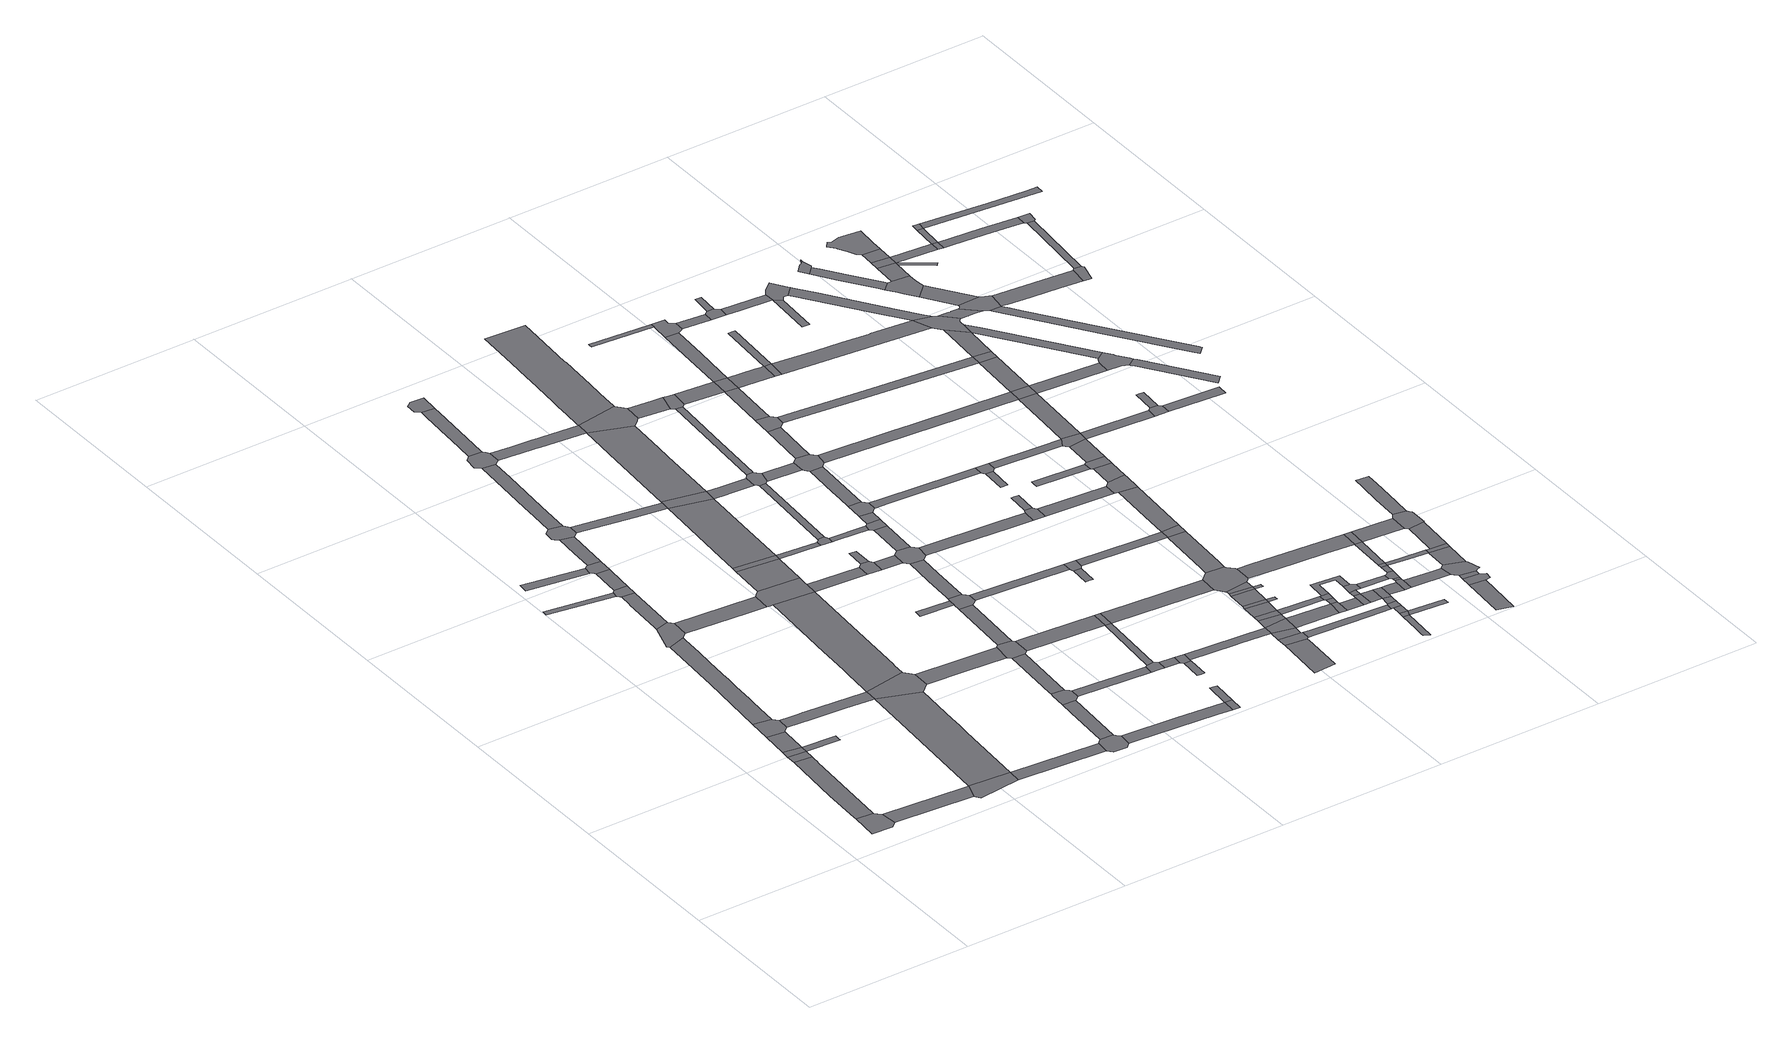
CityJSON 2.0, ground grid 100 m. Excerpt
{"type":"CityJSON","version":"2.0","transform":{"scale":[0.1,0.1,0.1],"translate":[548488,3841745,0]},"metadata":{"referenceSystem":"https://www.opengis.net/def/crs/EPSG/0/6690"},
"CityObjects":{
"road1":{"type":"Road","geometry":[{"type":"MultiSurface","lod":"1","boundaries":[[[0,1,2,3,4,5,6,7]]]}]},
"road2":{"type":"Road","attributes":{"RoadStructureAttribute.sectionType":"1"},"geometry":[{"type":"MultiSurface","lod":"1","boundaries":[[[8,9,10,0,7,11,12,13,14,15]]]}]},
"road3":{"type":"Road","geometry":[{"type":"MultiSurface","lod":"1","boundaries":[[[16,8,15,17]]]}]},
"road4":{"type":"Road","geometry":[{"type":"MultiSurface","lod":"1","boundaries":[[[18,16,17,19]]]}]},
"road5":{"type":"Road","attributes":{"RoadStructureAttribute.sectionType":"1"},"geometry":[{"type":"MultiSurface","lod":"1","boundaries":[[[20,18,19,21,22,23]]]}]},
"road6":{"type":"Road","attributes":{"RoadStructureAttribute.sectionType":"1"},"geometry":[{"type":"MultiSurface","lod":"1","boundaries":[[[24,5,4,25,26]]]}]},
"road7":{"type":"Road","geometry":[{"type":"MultiSurface","lod":"1","boundaries":[[[27,20,23,28,29,30,31]]]}]},
"road8":{"type":"Road","geometry":[{"type":"MultiSurface","lod":"1","boundaries":[[[32,33,34,19,17]]]}]},
"road9":{"type":"Road","attributes":{"RoadStructureAttribute.sectionType":"1"},"geometry":[{"type":"MultiSurface","lod":"1","boundaries":[[[35,36,37,38,39,40,41,42,43,44,45,46,47,27,31]]]}]},
"road10":{"type":"Road","geometry":[{"type":"MultiSurface","lod":"1","boundaries":[[[26,25,48,49,50,51]]]}]},
"road11":{"type":"Road","attributes":{"RoadStructureAttribute.sectionType":"1"},"geometry":[{"type":"MultiSurface","lod":"1","boundaries":[[[52,53,54,55]]]}]},
"road12":{"type":"Road","attributes":{"RoadStructureAttribute.sectionType":"1"},"geometry":[{"type":"MultiSurface","lod":"1","boundaries":[[[56,57,58,59,60,61,30,29,62,63,64,65,66,67,68]]]}]},
"road13":{"type":"Road","geometry":[{"type":"MultiSurface","lod":"1","boundaries":[[[69,70,71,46,72,73,74]]]}]},
"road14":{"type":"Road","attributes":{"RoadStructureAttribute.sectionType":"1"},"geometry":[{"type":"MultiSurface","lod":"1","boundaries":[[[75,76,77,78]]]}]},
"road15":{"type":"Road","attributes":{"RoadStructureAttribute.sectionType":"1"},"geometry":[{"type":"MultiSurface","lod":"1","boundaries":[[[79,80,81,82,70,69,83,84]]]}]},
"road16":{"type":"Road","attributes":{"RoadStructureAttribute.sectionType":"1"},"geometry":[{"type":"MultiSurface","lod":"1","boundaries":[[[67,85,26,51,86,87,88,89,90]]]}]},
"road17":{"type":"Road","geometry":[{"type":"MultiSurface","lod":"1","boundaries":[[[91,92,55,54,93,94,79,84,95]]]}]},
"road18":{"type":"Road","attributes":{"RoadStructureAttribute.sectionType":"1"},"geometry":[{"type":"MultiSurface","lod":"1","boundaries":[[[96,97,91,95,98,99]]]}]},
"road19":{"type":"Road","geometry":[{"type":"MultiSurface","lod":"1","boundaries":[[[100,101,78,77,102,103,96,99,104]]]}]},
"road20":{"type":"Road","attributes":{"RoadStructureAttribute.sectionType":"1"},"geometry":[{"type":"MultiSurface","lod":"1","boundaries":[[[105,106,74,73,107,108,109]]]}]},
"road21":{"type":"Road","attributes":{"RoadStructureAttribute.sectionType":"1"},"geometry":[{"type":"MultiSurface","lod":"1","boundaries":[[[51,50,110,111]]]}]},
"road22":{"type":"Road","geometry":[{"type":"MultiSurface","lod":"1","boundaries":[[[112,113,68,67,90,114,115,116,117]]]}]},
"road23":{"type":"Road","attributes":{"RoadStructureAttribute.sectionType":"1"},"geometry":[{"type":"MultiSurface","lod":"1","boundaries":[[[118,119,120,100,104,121,122]]]}]},
"road24":{"type":"Road","geometry":[{"type":"MultiSurface","lod":"1","boundaries":[[[123,124,125,126,127,128,118,122,129,130,131,132,133]]]}]},
"road25":{"type":"Road","attributes":{"RoadStructureAttribute.sectionType":"1"},"geometry":[{"type":"MultiSurface","lod":"1","boundaries":[[[134,135,136,137,138,139,140,141,142,143,144,68,113,145,146,147,148]]]}]},
"road26":{"type":"Road","attributes":{"RoadStructureAttribute.sectionType":"1"},"geometry":[{"type":"MultiSurface","lod":"1","boundaries":[[[149,150,151,123,133,152,153,154,155]]]}]},
"road27":{"type":"Road","geometry":[{"type":"MultiSurface","lod":"1","boundaries":[[[156,157,111,110,158,159,160,161,162,163]]]}]},
"road28":{"type":"Road","geometry":[{"type":"MultiSurface","lod":"1","boundaries":[[[164,165,109,108,166,134,148,167,168,169]]]}]},
"road29":{"type":"Road","geometry":[{"type":"MultiSurface","lod":"1","boundaries":[[[170,171,172,173,149,155,174,175,176,177]]]}]},
"road30":{"type":"Road","attributes":{"RoadStructureAttribute.sectionType":"1"},"geometry":[{"type":"MultiSurface","lod":"1","boundaries":[[[178,131,130,179,180,181]]]}]},
"road31":{"type":"Road","attributes":{"RoadStructureAttribute.sectionType":"1"},"geometry":[{"type":"MultiSurface","lod":"1","boundaries":[[[182,183,117,116,184,185,186]]]}]},
"road32":{"type":"Road","attributes":{"RoadStructureAttribute.sectionType":"1"},"geometry":[{"type":"MultiSurface","lod":"1","boundaries":[[[187,188,156,163,189]]]}]},
"road33":{"type":"Road","attributes":{"RoadStructureAttribute.sectionType":"1"},"geometry":[{"type":"MultiSurface","lod":"1","boundaries":[[[190,164,169,191,192]]]}]},
"road34":{"type":"Road","attributes":{"RoadStructureAttribute.sectionType":"1"},"geometry":[{"type":"MultiSurface","lod":"1","boundaries":[[[193,194,195,196,197,198,199,200,170,177,201,202,203]]]}]},
"road35":{"type":"Road","geometry":[{"type":"MultiSurface","lod":"1","boundaries":[[[204,190,192,205]]]}]},
"road36":{"type":"Road","geometry":[{"type":"MultiSurface","lod":"1","boundaries":[[[206,207,187,189,208,209,210,211,212]]]}]},
"road37":{"type":"Road","geometry":[{"type":"MultiSurface","lod":"1","boundaries":[[[213,214,215,216,217,218,193,203,219]]]}]},
"road38":{"type":"Road","attributes":{"RoadStructureAttribute.sectionType":"1"},"geometry":[{"type":"MultiSurface","lod":"1","boundaries":[[[220,221,206,212,222]]]}]},
"road39":{"type":"Road","attributes":{"RoadStructureAttribute.sectionType":"1"},"geometry":[{"type":"MultiSurface","lod":"1","boundaries":[[[223,224,204,205,225,226]]]}]},
"road40":{"type":"Road","attributes":{"RoadStructureAttribute.sectionType":"1"},"geometry":[{"type":"MultiSurface","lod":"1","boundaries":[[[167,148,227,228]]]}]},
"road41":{"type":"Road","attributes":{"RoadStructureAttribute.sectionType":"1"},"geometry":[{"type":"MultiSurface","lod":"1","boundaries":[[[229,161,160,230,231,232,233]]]}]},
"road42":{"type":"Road","geometry":[{"type":"MultiSurface","lod":"1","boundaries":[[[234,186,185,235,220,222,236,237,238,239]]]}]},
"road43":{"type":"Road","attributes":{"RoadStructureAttribute.sectionType":"1"},"geometry":[{"type":"MultiSurface","lod":"1","boundaries":[[[240,241,242,243,175,174,244,245,246,247,248,249]]]}]},
"road44":{"type":"Road","attributes":{"RoadStructureAttribute.sectionType":"1"},"geometry":[{"type":"MultiSurface","lod":"1","boundaries":[[[205,192,250,251]]]}]},
"road45":{"type":"Road","geometry":[{"type":"MultiSurface","lod":"1","boundaries":[[[252,253,254,255]]]}]},
"road46":{"type":"Road","geometry":[{"type":"MultiSurface","lod":"1","boundaries":[[[256,181,180,223,226,257]]]}]},
"road47":{"type":"Road","attributes":{"RoadStructureAttribute.sectionType":"1"},"geometry":[{"type":"MultiSurface","lod":"1","boundaries":[[[258,259,210,209,260,261]]]}]},
"road48":{"type":"Road","attributes":{"RoadStructureAttribute.sectionType":"1"},"geometry":[{"type":"MultiSurface","lod":"1","boundaries":[[[262,234,239,263]]]}]},
"road49":{"type":"Road","geometry":[{"type":"MultiSurface","lod":"1","boundaries":[[[264,265,228,227,266,267,268,269]]]}]},
"road50":{"type":"Road","geometry":[{"type":"MultiSurface","lod":"1","boundaries":[[[270,271,272,264,269]]]}]},
"road51":{"type":"Road","geometry":[{"type":"MultiSurface","lod":"1","boundaries":[[[273,274,275,251,250,276,277,278,279,280]]]}]},
"road52":{"type":"Road","geometry":[{"type":"MultiSurface","lod":"1","boundaries":[[[281,255,254,262,263,282,283,284,285,286]]]}]},
"road53":{"type":"Road","attributes":{"RoadStructureAttribute.sectionType":"1"},"geometry":[{"type":"MultiSurface","lod":"1","boundaries":[[[248,287,288,289,256,257,290,291,292,293]]]}]},
"road54":{"type":"Road","attributes":{"RoadStructureAttribute.sectionType":"1"},"geometry":[{"type":"MultiSurface","lod":"1","boundaries":[[[267,266,294,295]]]}]},
"road55":{"type":"Road","attributes":{"RoadStructureAttribute.sectionType":"1"},"geometry":[{"type":"MultiSurface","lod":"1","boundaries":[[[296,297,298,299,300,281,286,301,302]]]}]},
"road56":{"type":"Road","attributes":{"RoadStructureAttribute.sectionType":"1"},"geometry":[{"type":"MultiSurface","lod":"1","boundaries":[[[303,238,237,304,305,306]]]}]},
"road57":{"type":"Road","attributes":{"RoadStructureAttribute.sectionType":"1"},"geometry":[{"type":"MultiSurface","lod":"1","boundaries":[[[307,308,257,226,309,310,311,312]]]}]},
"road58":{"type":"Road","geometry":[{"type":"MultiSurface","lod":"1","boundaries":[[[233,232,313,314]]]}]},
"road59":{"type":"Road","attributes":{"RoadStructureAttribute.sectionType":"1"},"geometry":[{"type":"MultiSurface","lod":"1","boundaries":[[[315,273,280,316]]]}]},
"road60":{"type":"Road","geometry":[{"type":"MultiSurface","lod":"1","boundaries":[[[317,318,261,260,319,320,321]]]}]},
"road61":{"type":"Road","attributes":{"RoadStructureAttribute.sectionType":"1"},"geometry":[{"type":"MultiSurface","lod":"1","boundaries":[[[277,276,322,323,324]]]}]},
"road62":{"type":"Road","geometry":[{"type":"MultiSurface","lod":"1","boundaries":[[[325,326,327,233,314]]]}]},
"road63":{"type":"Road","geometry":[{"type":"MultiSurface","lod":"1","boundaries":[[[328,295,294,296,302,329,330,331]]]}]},
"road64":{"type":"Road","geometry":[{"type":"MultiSurface","lod":"1","boundaries":[[[332,333,249,248,293,334,335,336,337]]]}]},
"road65":{"type":"Road","attributes":{"RoadStructureAttribute.sectionType":"1"},"geometry":[{"type":"MultiSurface","lod":"1","boundaries":[[[321,320,338,339]]]}]},
"road66":{"type":"Road","attributes":{"RoadStructureAttribute.sectionType":"1"},"geometry":[{"type":"MultiSurface","lod":"1","boundaries":[[[305,340,318,317,341]]]}]},
"road67":{"type":"Road","attributes":{"RoadStructureAttribute.sectionType":"1"},"geometry":[{"type":"MultiSurface","lod":"1","boundaries":[[[342,343,328,331,344]]]}]},
"road68":{"type":"Road","geometry":[{"type":"MultiSurface","lod":"1","boundaries":[[[345,346,347,348,349,312,311,350,315,316,351,352,353]]]}]},
"road69":{"type":"Road","geometry":[{"type":"MultiSurface","lod":"1","boundaries":[[[354,355,356,357,358]]]}]},
"road70":{"type":"Road","geometry":[{"type":"MultiSurface","lod":"1","boundaries":[[[339,338,354,358,359,360]]]}]},
"road71":{"type":"Road","geometry":[{"type":"MultiSurface","lod":"1","boundaries":[[[361,362,324,323,363,342,344,364]]]}]},
"road72":{"type":"Road","geometry":[{"type":"MultiSurface","lod":"1","boundaries":[[[306,305,341,365]]]}]},
"road73":{"type":"Road","attributes":{"RoadStructureAttribute.sectionType":"1"},"geometry":[{"type":"MultiSurface","lod":"1","boundaries":[[[366,367,368,369,361,364,370]]]}]},
"road74":{"type":"Road","attributes":{"RoadStructureAttribute.sectionType":"1"},"geometry":[{"type":"MultiSurface","lod":"1","boundaries":[[[284,283,371,372]]]}]},
"road75":{"type":"Road","attributes":{"RoadStructureAttribute.sectionType":"1"},"geometry":[{"type":"MultiSurface","lod":"1","boundaries":[[[373,374,375,376,377,378,379,380,381,249,333,382,383,384,385,386,387,388,389,390]]]}]},
"road76":{"type":"Road","geometry":[{"type":"MultiSurface","lod":"1","boundaries":[[[391,366,370,392,393,394,395,396]]]}]},
"road77":{"type":"Road","attributes":{"RoadStructureAttribute.sectionType":"1"},"geometry":[{"type":"MultiSurface","lod":"1","boundaries":[[[353,352,397,398]]]}]},
"road78":{"type":"Road","attributes":{"RoadStructureAttribute.sectionType":"1"},"geometry":[{"type":"MultiSurface","lod":"1","boundaries":[[[399,400,401,402,403,404,347,346,405,406,407,408]]]}]},
"road79":{"type":"Road","attributes":{"RoadStructureAttribute.sectionType":"1"},"geometry":[{"type":"MultiSurface","lod":"1","boundaries":[[[409,410,337,336,411,412]]]}]},
"road80":{"type":"Road","attributes":{"RoadStructureAttribute.sectionType":"1"},"geometry":[{"type":"MultiSurface","lod":"1","boundaries":[[[413,414,415,391,396,416]]]}]},
"road81":{"type":"Road","geometry":[{"type":"MultiSurface","lod":"1","boundaries":[[[417,398,397,418,413,416,419,420,421,422,423]]]}]},
"road82":{"type":"Road","attributes":{"RoadStructureAttribute.sectionType":"1"},"geometry":[{"type":"MultiSurface","lod":"1","boundaries":[[[424,330,329,425,426,427]]]}]},
"road83":{"type":"Road","attributes":{"RoadStructureAttribute.sectionType":"1"},"geometry":[{"type":"MultiSurface","lod":"1","boundaries":[[[360,359,428,429,430,431]]]}]},
"road84":{"type":"Road","geometry":[{"type":"MultiSurface","lod":"1","boundaries":[[[432,412,411,399,408,433,434,435,436]]]}]},
"road85":{"type":"Road","geometry":[{"type":"MultiSurface","lod":"1","boundaries":[[[437,438,439,440,441]]]}]},
"road86":{"type":"Road","attributes":{"RoadStructureAttribute.sectionType":"1"},"geometry":[{"type":"MultiSurface","lod":"1","boundaries":[[[442,417,423,443]]]}]},
"road87":{"type":"Road","geometry":[{"type":"MultiSurface","lod":"1","boundaries":[[[444,372,371,437,441,445,446]]]}]},
"road88":{"type":"Road","attributes":{"RoadStructureAttribute.sectionType":"1"},"geometry":[{"type":"MultiSurface","lod":"1","boundaries":[[[447,365,341,448,449,450]]]}]},
"road89":{"type":"Road","attributes":{"RoadStructureAttribute.sectionType":"1"},"geometry":[{"type":"MultiSurface","lod":"1","boundaries":[[[436,435,451,452]]]}]},
"road90":{"type":"Road","geometry":[{"type":"MultiSurface","lod":"1","boundaries":[[[453,442,443,454,455,456]]]}]},
"road91":{"type":"Road","attributes":{"RoadStructureAttribute.sectionType":"1"},"geometry":[{"type":"MultiSurface","lod":"1","boundaries":[[[457,458,395,394,459,460,461]]]}]},
"road92":{"type":"Road","attributes":{"RoadStructureAttribute.sectionType":"1"},"geometry":[{"type":"MultiSurface","lod":"1","boundaries":[[[462,463,464,465,466,467]]]}]},
"road93":{"type":"Road","attributes":{"RoadStructureAttribute.sectionType":"1"},"geometry":[{"type":"MultiSurface","lod":"1","boundaries":[[[451,453,456,468,469]]]}]},
"road94":{"type":"Road","geometry":[{"type":"MultiSurface","lod":"1","boundaries":[[[470,462,467,471,472,473]]]}]},
"road95":{"type":"Road","attributes":{"RoadStructureAttribute.sectionType":"1"},"geometry":[{"type":"MultiSurface","lod":"1","boundaries":[[[430,470,473,474,475]]]}]},
"road96":{"type":"Road","geometry":[{"type":"MultiSurface","lod":"1","boundaries":[[[476,431,430,475]]]}]},
"road97":{"type":"Road","geometry":[{"type":"MultiSurface","lod":"1","boundaries":[[[452,451,469,477]]]}]},
"road98":{"type":"Road","attributes":{"RoadStructureAttribute.sectionType":"1"},"geometry":[{"type":"MultiSurface","lod":"1","boundaries":[[[478,479,431,476,480]]]}]},
"road99":{"type":"Road","attributes":{"RoadStructureAttribute.sectionType":"1"},"geometry":[{"type":"MultiSurface","lod":"1","boundaries":[[[481,482,483,484,485]]]}]},
"road100":{"type":"Road","geometry":[{"type":"MultiSurface","lod":"1","boundaries":[[[486,478,480,487]]]}]},
"road101":{"type":"Road","geometry":[{"type":"MultiSurface","lod":"1","boundaries":[[[488,489,427,426,490,491,492,493]]]}]},
"road102":{"type":"Road","attributes":{"RoadStructureAttribute.sectionType":"1"},"geometry":[{"type":"MultiSurface","lod":"1","boundaries":[[[494,486,487,495]]]}]},
"road103":{"type":"Road","attributes":{"RoadStructureAttribute.sectionType":"1"},"geometry":[{"type":"MultiSurface","lod":"1","boundaries":[[[496,446,445,497,498,499]]]}]},
"road104":{"type":"Road","geometry":[{"type":"MultiSurface","lod":"1","boundaries":[[[500,501,502,488,493]]]}]},
"road105":{"type":"Road","attributes":{"RoadStructureAttribute.sectionType":"1"},"geometry":[{"type":"MultiSurface","lod":"1","boundaries":[[[503,494,495,504]]]}]},
"road106":{"type":"Road","attributes":{"RoadStructureAttribute.sectionType":"1"},"geometry":[{"type":"MultiSurface","lod":"1","boundaries":[[[505,503,504,506]]]}]},
"road107":{"type":"Road","attributes":{"RoadStructureAttribute.sectionType":"1"},"geometry":[{"type":"MultiSurface","lod":"1","boundaries":[[[507,508,509,452,477,510,511,512]]]}]},
"road108":{"type":"Road","attributes":{"RoadStructureAttribute.sectionType":"1"},"geometry":[{"type":"MultiSurface","lod":"1","boundaries":[[[513,505,506,514]]]}]},
"road109":{"type":"Road","attributes":{"RoadStructureAttribute.sectionType":"1"},"geometry":[{"type":"MultiSurface","lod":"1","boundaries":[[[515,516,513,514]]]}]},
"road110":{"type":"Road","attributes":{"RoadStructureAttribute.sectionType":"1"},"geometry":[{"type":"MultiSurface","lod":"1","boundaries":[[[517,518,519,477,469,520,521]]]}]},
"road111":{"type":"Road","geometry":[{"type":"MultiSurface","lod":"1","boundaries":[[[522,450,449,523,524,516,515,525,526,527,528,529,530]]]}]},
"road112":{"type":"Road","geometry":[{"type":"MultiSurface","lod":"1","boundaries":[[[531,532,504,495]]]}]},
"road113":{"type":"Road","geometry":[{"type":"MultiSurface","lod":"1","boundaries":[[[533,534,535,536]]]}]},
"road114":{"type":"Road","attributes":{"RoadStructureAttribute.sectionType":"1"},"geometry":[{"type":"MultiSurface","lod":"1","boundaries":[[[476,475,537,538]]]}]},
"road115":{"type":"Road","geometry":[{"type":"MultiSurface","lod":"1","boundaries":[[[461,460,533,536,539,540]]]}]},
"road116":{"type":"Road","geometry":[{"type":"MultiSurface","lod":"1","boundaries":[[[541,542,514,506]]]}]},
"road117":{"type":"Road","attributes":{"RoadStructureAttribute.sectionType":"1"},"geometry":[{"type":"MultiSurface","lod":"1","boundaries":[[[487,480,543,544]]]}]},
"road118":{"type":"Road","geometry":[{"type":"MultiSurface","lod":"1","boundaries":[[[485,484,545,546,547,507,512,548,549,550,551,552,553]]]}]},
"road119":{"type":"Road","attributes":{"RoadStructureAttribute.sectionType":"1"},"geometry":[{"type":"MultiSurface","lod":"1","boundaries":[[[554,555,556,557,472,471,558,559,560,561,562]]]}]},
"road120":{"type":"Road","geometry":[{"type":"MultiSurface","lod":"1","boundaries":[[[521,520,563,564]]]}]},
"road121":{"type":"Road","attributes":{"RoadStructureAttribute.sectionType":"1"},"geometry":[{"type":"MultiSurface","lod":"1","boundaries":[[[491,490,565,566]]]}]},
"road122":{"type":"Road","attributes":{"RoadStructureAttribute.sectionType":"1"},"geometry":[{"type":"MultiSurface","lod":"1","boundaries":[[[498,567,568,522,530,569,570,571]]]}]},
"road123":{"type":"Road","attributes":{"RoadStructureAttribute.sectionType":"1"},"geometry":[{"type":"MultiSurface","lod":"1","boundaries":[[[572,573,574,422,421,575,576,577]]]}]},
"road124":{"type":"Road","geometry":[{"type":"MultiSurface","lod":"1","boundaries":[[[538,537,578,579,580]]]}]},
"road125":{"type":"Road","attributes":{"RoadStructureAttribute.sectionType":"1"},"geometry":[{"type":"MultiSurface","lod":"1","boundaries":[[[581,582,583,584,521,564]]]}]},
"road126":{"type":"Road","attributes":{"RoadStructureAttribute.sectionType":"1"},"geometry":[{"type":"MultiSurface","lod":"1","boundaries":[[[585,538,580,586]]]}]},
"road127":{"type":"Road","geometry":[{"type":"MultiSurface","lod":"1","boundaries":[[[587,499,498,571]]]}]},
"road128":{"type":"Road","geometry":[{"type":"MultiSurface","lod":"1","boundaries":[[[544,543,585,586,588,589]]]}]},
"road129":{"type":"Road","attributes":{"RoadStructureAttribute.sectionType":"1"},"geometry":[{"type":"MultiSurface","lod":"1","boundaries":[[[550,549,590,591]]]}]},
"road130":{"type":"Road","attributes":{"RoadStructureAttribute.sectionType":"1"},"geometry":[{"type":"MultiSurface","lod":"1","boundaries":[[[579,578,592,593,594]]]}]},
"road131":{"type":"Road","attributes":{"RoadStructureAttribute.sectionType":"1"},"geometry":[{"type":"MultiSurface","lod":"1","boundaries":[[[595,596,597,598,599]]]}]},
"road132":{"type":"Road","attributes":{"RoadStructureAttribute.sectionType":"1"},"geometry":[{"type":"MultiSurface","lod":"1","boundaries":[[[600,601,602,603,604,605,606,607]]]}]},
"road133":{"type":"Road","attributes":{"RoadStructureAttribute.sectionType":"1"},"geometry":[{"type":"MultiSurface","lod":"1","boundaries":[[[608,609,499,587,610]]]}]},
"road134":{"type":"Road","attributes":{"RoadStructureAttribute.sectionType":"1"},"geometry":[{"type":"MultiSurface","lod":"1","boundaries":[[[611,612,455,454,613,614,615,616]]]}]},
"road135":{"type":"Road","geometry":[{"type":"MultiSurface","lod":"1","boundaries":[[[617,594,593,618,619]]]}]},
"road136":{"type":"Road","attributes":{"RoadStructureAttribute.sectionType":"1"},"geometry":[{"type":"MultiSurface","lod":"1","boundaries":[[[620,621,622,623,624,625,589,588,626,627,628,629,630]]]}]},
"road137":{"type":"Road","attributes":{"RoadStructureAttribute.sectionType":"1"},"geometry":[{"type":"MultiSurface","lod":"1","boundaries":[[[631,632,540,539,633,634,635]]]}]},
"road138":{"type":"Road","attributes":{"RoadStructureAttribute.sectionType":"1"},"geometry":[{"type":"MultiSurface","lod":"1","boundaries":[[[636,637,638,617,619]]]}]},
"road139":{"type":"Road","geometry":[{"type":"MultiSurface","lod":"1","boundaries":[[[639,600,607,640]]]}]},
"road140":{"type":"Road","geometry":[{"type":"MultiSurface","lod":"1","boundaries":[[[641,642,591,590,643,644,645,646]]]}]},
"road141":{"type":"Road","attributes":{"RoadStructureAttribute.sectionType":"1"},"geometry":[{"type":"MultiSurface","lod":"1","boundaries":[[[647,639,640,648]]]}]},
"road142":{"type":"Road","attributes":{"RoadStructureAttribute.sectionType":"1"},"geometry":[{"type":"MultiSurface","lod":"1","boundaries":[[[619,618,649,650]]]}]},
"road143":{"type":"Road","geometry":[{"type":"MultiSurface","lod":"1","boundaries":[[[629,638,637,651,652,630]]]}]},
"road144":{"type":"Road","geometry":[{"type":"MultiSurface","lod":"1","boundaries":[[[653,562,561,647,648,654]]]}]},
"road145":{"type":"Road","geometry":[{"type":"MultiSurface","lod":"1","boundaries":[[[655,656,657,658,659,660,661,566,565,608,610]]]}]},
"road146":{"type":"Road","geometry":[{"type":"MultiSurface","lod":"1","boundaries":[[[662,663,642,641]]]}]},
"road147":{"type":"Road","attributes":{"RoadStructureAttribute.sectionType":"1"},"geometry":[{"type":"MultiSurface","lod":"1","boundaries":[[[649,664,665,653,654,666,667]]]}]},
"road148":{"type":"Road","attributes":{"RoadStructureAttribute.sectionType":"1"},"geometry":[{"type":"MultiSurface","lod":"1","boundaries":[[[668,527,526,669,670,671,672,673]]]}]},
"road149":{"type":"Road","geometry":[{"type":"MultiSurface","lod":"1","boundaries":[[[650,649,667,674,675]]]}]},
"road150":{"type":"Road","attributes":{"RoadStructureAttribute.sectionType":"1"},"geometry":[{"type":"MultiSurface","lod":"1","boundaries":[[[676,677,659,658,678]]]}]},
"road151":{"type":"Road","geometry":[{"type":"MultiSurface","lod":"1","boundaries":[[[679,680,640,607]]]}]},
"road152":{"type":"Road","geometry":[{"type":"MultiSurface","lod":"1","boundaries":[[[681,682,599,598,676,678,683]]]}]},
"road153":{"type":"Road","attributes":{"RoadStructureAttribute.sectionType":"1"},"geometry":[{"type":"MultiSurface","lod":"1","boundaries":[[[652,651,684,685]]]}]},
"road154":{"type":"Road","attributes":{"RoadStructureAttribute.sectionType":"1"},"geometry":[{"type":"MultiSurface","lod":"1","boundaries":[[[686,675,674,687,688]]]}]},
"road155":{"type":"Road","attributes":{"RoadStructureAttribute.sectionType":"1"},"geometry":[{"type":"MultiSurface","lod":"1","boundaries":[[[646,645,689,690,691]]]}]},
"road156":{"type":"Road","attributes":{"RoadStructureAttribute.sectionType":"1"},"geometry":[{"type":"MultiSurface","lod":"1","boundaries":[[[692,693,681,683]]]}]},
"road157":{"type":"Road","attributes":{"RoadStructureAttribute.sectionType":"1"},"geometry":[{"type":"MultiSurface","lod":"1","boundaries":[[[694,695,696,697,698,699,564,563,700,701,702]]]}]},
"road158":{"type":"Road","geometry":[{"type":"MultiSurface","lod":"1","boundaries":[[[703,688,687,704,705,706]]]}]},
"road159":{"type":"Road","geometry":[{"type":"MultiSurface","lod":"1","boundaries":[[[635,634,707,708,693,692,709,710]]]}]},
"road160":{"type":"Road","attributes":{"RoadStructureAttribute.sectionType":"1"},"geometry":[{"type":"MultiSurface","lod":"1","boundaries":[[[711,703,706,712]]]}]},
"road161":{"type":"Road","geometry":[{"type":"MultiSurface","lod":"1","boundaries":[[[713,714,685,684,715,711,712,716]]]}]},
"road162":{"type":"Road","attributes":{"RoadStructureAttribute.sectionType":"1"},"geometry":[{"type":"MultiSurface","lod":"1","boundaries":[[[690,717,718,719]]]}]},
"road163":{"type":"Road","attributes":{"RoadStructureAttribute.sectionType":"1"},"geometry":[{"type":"MultiSurface","lod":"1","boundaries":[[[720,713,716,721]]]}]},
"road164":{"type":"Road","geometry":[{"type":"MultiSurface","lod":"1","boundaries":[[[722,720,721,723]]]}]},
"road165":{"type":"Road","attributes":{"RoadStructureAttribute.sectionType":"1"},"geometry":[{"type":"MultiSurface","lod":"1","boundaries":[[[576,724,635,710,725,726,727]]]}]},
"road166":{"type":"Road","attributes":{"RoadStructureAttribute.sectionType":"1"},"geometry":[{"type":"MultiSurface","lod":"1","boundaries":[[[672,722,723,728]]]}]},
"road167":{"type":"Road","attributes":{"RoadStructureAttribute.sectionType":"1"},"geometry":[{"type":"MultiSurface","lod":"1","boundaries":[[[729,730,705,704,731,732]]]}]},
"road168":{"type":"Road","geometry":[{"type":"MultiSurface","lod":"1","boundaries":[[[733,734,735,736,737,691,690,719,738,739,740]]]}]},
"road169":{"type":"Road","geometry":[{"type":"MultiSurface","lod":"1","boundaries":[[[673,672,728,741]]]}]},
"road170":{"type":"Road","geometry":[{"type":"MultiSurface","lod":"1","boundaries":[[[577,576,727,742]]]}]},
"road171":{"type":"Road","attributes":{"RoadStructureAttribute.sectionType":"1"},"geometry":[{"type":"MultiSurface","lod":"1","boundaries":[[[743,744,745,746,747]]]}]},
"road172":{"type":"Road","attributes":{"RoadStructureAttribute.sectionType":"1"},"geometry":[{"type":"MultiSurface","lod":"1","boundaries":[[[748,723,721,749,750,751]]]}]},
"road173":{"type":"Road","attributes":{"RoadStructureAttribute.sectionType":"1"},"geometry":[{"type":"MultiSurface","lod":"1","boundaries":[[[752,753,710,709,754,755,756,757,758]]]}]},
"road174":{"type":"Road","attributes":{"RoadStructureAttribute.sectionType":"1"},"geometry":[{"type":"MultiSurface","lod":"1","boundaries":[[[615,577,742,759]]]}]},
"road175":{"type":"Road","geometry":[{"type":"MultiSurface","lod":"1","boundaries":[[[760,743,747,761,762,763]]]}]},
"road176":{"type":"Road","attributes":{"RoadStructureAttribute.sectionType":"1"},"geometry":[{"type":"MultiSurface","lod":"1","boundaries":[[[764,760,763,765]]]}]},
"road177":{"type":"Road","geometry":[{"type":"MultiSurface","lod":"1","boundaries":[[[766,732,731,767,764,765,768,769,770,771]]]}]},
"road178":{"type":"Road","attributes":{"RoadStructureAttribute.sectionType":"1"},"geometry":[{"type":"MultiSurface","lod":"1","boundaries":[[[741,728,772,773]]]}]},
"road179":{"type":"Road","attributes":{"RoadStructureAttribute.sectionType":"1"},"geometry":[{"type":"MultiSurface","lod":"1","boundaries":[[[774,775,776,777,778,779,780,740,739,781,782,783,784,785,786,702,787]]]}]},
"road180":{"type":"Road","geometry":[{"type":"MultiSurface","lod":"1","boundaries":[[[616,615,759,788]]]}]},
"road181":{"type":"Road","attributes":{"RoadStructureAttribute.sectionType":"1"},"geometry":[{"type":"MultiSurface","lod":"1","boundaries":[[[750,789,766,771,790]]]}]},
"road182":{"type":"Road","geometry":[{"type":"MultiSurface","lod":"1","boundaries":[[[751,750,790,791,792]]]}]},
"road183":{"type":"Road","attributes":{"RoadStructureAttribute.sectionType":"1"},"geometry":[{"type":"MultiSurface","lod":"1","boundaries":[[[793,794,616,788,795]]]}]},
"road184":{"type":"Road","geometry":[{"type":"MultiSurface","lod":"1","boundaries":[[[796,797,798,799,800,801,802,803]]]}]},
"road185":{"type":"Road","attributes":{"RoadStructureAttribute.sectionType":"1"},"geometry":[{"type":"MultiSurface","lod":"1","boundaries":[[[804,805,806,792,791]]]}]},
"road186":{"type":"Road","geometry":[{"type":"MultiSurface","lod":"1","boundaries":[[[702,701,793,795,807,808,809,810,811,812,813,814,815,816,817,818,819,787]]]}]},
"road187":{"type":"Road","attributes":{"RoadStructureAttribute.sectionType":"1"},"geometry":[{"type":"MultiSurface","lod":"1","boundaries":[[[742,727,820,821]]]}]},
"road188":{"type":"Road","geometry":[{"type":"MultiSurface","lod":"1","boundaries":[[[822,799,798]]]}]},
"road189":{"type":"Road","attributes":{"RoadStructureAttribute.sectionType":"1"},"geometry":[{"type":"MultiSurface","lod":"1","boundaries":[[[823,824,825,826,827,803,802,828,829,830,831]]]}]},
"road190":{"type":"Road","geometry":[{"type":"MultiSurface","lod":"1","boundaries":[[[832,833,834,773,772,805,804,835,836,837,838]]]}]},
"road191":{"type":"Road","geometry":[{"type":"MultiSurface","lod":"1","boundaries":[[[839,758,757,840,841,842]]]}]},
"road192":{"type":"Road","geometry":[{"type":"MultiSurface","lod":"1","boundaries":[[[843,844,845,839,842]]]}]},
"road193":{"type":"Road","attributes":{"RoadStructureAttribute.sectionType":"1"},"geometry":[{"type":"MultiSurface","lod":"1","boundaries":[[[846,847,848,849,850,851,817,816,852,853,854,855,856,857,858]]]}]},
"road194":{"type":"Road","attributes":{"RoadStructureAttribute.sectionType":"1"},"geometry":[{"type":"MultiSurface","lod":"1","boundaries":[[[859,860,861,832,838,862,863,864,865,866]]]}]},
"road195":{"type":"Road","geometry":[{"type":"MultiSurface","lod":"1","boundaries":[[[867,831,830,868,869,870,871,872,873,874,875,876]]]}]},
"road196":{"type":"Road","attributes":{"RoadStructureAttribute.sectionType":"1"},"geometry":[{"type":"MultiSurface","lod":"1","boundaries":[[[877,878,807,795,879,880,881,882,883]]]}]},
"road197":{"type":"Road","attributes":{"RoadStructureAttribute.sectionType":"1"},"geometry":[{"type":"MultiSurface","lod":"1","boundaries":[[[884,876,875,885,886]]]}]},
"road198":{"type":"Road","attributes":{"RoadStructureAttribute.sectionType":"1"},"geometry":[{"type":"MultiSurface","lod":"1","boundaries":[[[871,870,887,888]]]}]},
"road199":{"type":"Road","attributes":{"RoadStructureAttribute.sectionType":"1"},"geometry":[{"type":"MultiSurface","lod":"1","boundaries":[[[889,841,840,890,891,892]]]}]},
"road200":{"type":"Road","geometry":[{"type":"MultiSurface","lod":"1","boundaries":[[[893,894,888,887,895,896,897,898,899,858,857,900,901,902,903]]]}]},
"road201":{"type":"Road","geometry":[{"type":"MultiSurface","lod":"1","boundaries":[[[904,884,886,905]]]}]},
"road202":{"type":"Road","attributes":{"RoadStructureAttribute.sectionType":"1"},"geometry":[{"type":"MultiSurface","lod":"1","boundaries":[[[906,904,905,907]]]}]},
"road203":{"type":"Road","geometry":[{"type":"MultiSurface","lod":"1","boundaries":[[[908,909,910,911,883,882,912,913,821,820,914,915,916]]]}]},
"road204":{"type":"Road","geometry":[{"type":"MultiSurface","lod":"1","boundaries":[[[917,918,919,920,921,922,923,924,925,926,906,907,927,928,929]]]}]},
"road205":{"type":"Road","attributes":{"RoadStructureAttribute.sectionType":"1"},"geometry":[{"type":"MultiSurface","lod":"1","boundaries":[[[930,931,932,933,934,935]]]}]},
"road206":{"type":"Road","attributes":{"RoadStructureAttribute.sectionType":"1"},"geometry":[{"type":"MultiSurface","lod":"1","boundaries":[[[936,916,915,937,938,939,940]]]}]},
"road207":{"type":"Road","attributes":{"RoadStructureAttribute.sectionType":"1"},"geometry":[{"type":"MultiSurface","lod":"1","boundaries":[[[941,905,886,942,943]]]}]},
"road208":{"type":"Road","attributes":{"RoadStructureAttribute.sectionType":"1"},"geometry":[{"type":"MultiSurface","lod":"1","boundaries":[[[901,944,945,946,947,948,949,950,951,952,902]]]}]},
"road209":{"type":"Road","geometry":[{"type":"MultiSurface","lod":"1","boundaries":[[[943,942,953,954]]]}]},
"road210":{"type":"Road","attributes":{"RoadStructureAttribute.sectionType":"1"},"geometry":[{"type":"MultiSurface","lod":"1","boundaries":[[[955,903,902,956,957,958,959,960,961,962,963]]]}]},
"road211":{"type":"Road","attributes":{"RoadStructureAttribute.sectionType":"1"},"geometry":[{"type":"MultiSurface","lod":"1","boundaries":[[[964,943,954,965]]]}]},
"road212":{"type":"Road","geometry":[{"type":"MultiSurface","lod":"1","boundaries":[[[966,964,965,967]]]}]},
"road213":{"type":"Road","attributes":{"RoadStructureAttribute.sectionType":"1"},"geometry":[{"type":"MultiSurface","lod":"1","boundaries":[[[968,954,953,969,970,971,972,973]]]}]},
"road214":{"type":"Road","geometry":[{"type":"MultiSurface","lod":"1","boundaries":[[[974,975,963,962,976,977,978,979,980]]]}]},
"road215":{"type":"Road","attributes":{"RoadStructureAttribute.sectionType":"1"},"geometry":[{"type":"MultiSurface","lod":"1","boundaries":[[[981,974,980,982]]]}]},
"road216":{"type":"Road","attributes":{"RoadStructureAttribute.sectionType":"1"},"geometry":[{"type":"MultiSurface","lod":"1","boundaries":[[[983,984,967,965,985,986]]]}]},
"road217":{"type":"Road","geometry":[{"type":"MultiSurface","lod":"1","boundaries":[[[973,972,981,982,987,988]]]}]}
},
"vertices":[
[219,317,0],[207,155,0],[333,146,0],[350,161,0],[366,176,0],[356,278,0],[352,278,0],[324,310,0],
[263,939,0],[233,574,0],[220,337,0],[324,319,0],[365,871,0],[365,872,0],[368,915,0],[369,927,0],
[262,998,0],[374,991,0],
[267,1050,0],[377,1036,0],
[281,1216,0],[380,1071,0],[382,1100,0],[390,1202,0],
[863,240,0],[842,141,0],[878,239,0],
[293,1356,0],[390,1206,0],[421,1231,0],[429,1311,0],[401,1342,0],
[580,975,0],[581,1000,0],[583,1020,0],
[410,1461,0],[415,1536,0],[418,1569,0],[427,1702,0],[434,1787,0],[434,1796,0],[442,1900,0],[447,1972,0],[455,2074,0],[465,2213,0],[466,2234,0],[360,2199,0],[331,1791,0],
[851,131,0],[868,110,0],[1122,139,0],[1128,221,0],
[13,2853,0],[8,2818,0],[405,2754,0],[411,2790,0],
[935,1272,0],[591,1299,0],[571,1301,0],[569,1301,0],[539,1303,0],[493,1306,0],[494,1226,0],[579,1220,0],[769,1206,0],[905,1194,0],[924,1193,0],[949,1191,0],[955,1271,0],
[480,2401,0],[399,2377,0],[345,2213,0],[467,2236,0],[498,2261,0],[506,2371,0],
[57,3124,0],[51,3068,0],[417,3009,0],[426,3064,0],
[424,2733,0],[418,2652,0],[418,2650,0],[401,2399,0],[496,2617,0],[504,2727,0],
[924,856,0],[1160,660,0],[1166,733,0],[1172,813,0],[1176,877,0],[1193,1101,0],
[430,2808,0],[421,2800,0],[419,2738,0],[424,2734,0],[510,2804,0],
[443,2987,0],[434,2861,0],[514,2862,0],[523,2981,0],
[450,3078,0],[443,3074,0],[429,3007,0],[438,2994,0],[529,3072,0],
[993,2337,0],[663,2360,0],[879,2233,0],[988,2224,0],[997,2337,0],
[1653,101,0],[1660,181,0],
[1232,1286,0],[1209,1313,0],[1220,1125,0],[1247,1148,0],[1249,1150,0],[1253,1262,0],
[470,3358,0],[460,3214,0],[459,3210,0],[539,3208,0],[549,3338,0],
[480,3477,0],[456,3456,0],[446,3448,0],[440,3388,0],[452,3376,0],[458,3370,0],[570,3356,0],[580,3364,0],[582,3424,0],[574,3436,0],[558,3458,0],
[1025,2220,0],[1009,2002,0],[993,1784,0],[992,1768,0],[973,1508,0],[970,1467,0],[969,1466,0],[969,1450,0],[968,1444,0],[967,1423,0],[966,1411,0],[1215,1393,0],[1216,1402,0],[1245,1819,0],[1273,2199,0],
[528,4143,0],[497,3716,0],[490,3618,0],[570,3612,0],[574,3673,0],[598,3990,0],[609,4136,0],
[1689,207,0],[1680,199,0],[1679,70,0],[1760,65,0],[1789,91,0],[1796,171,0],[1777,192,0],[1768,202,0],
[1034,2371,0],[1008,2347,0],[1013,2222,0],[1279,2280,0],[1281,2299,0],[1285,2352,0],
[538,4278,0],[509,4251,0],[497,4172,0],[513,4158,0],[641,4158,0],[643,4238,0],[629,4256,0],[618,4270,0],
[766,3394,0],[915,3311,0],[1100,3280,0],[1108,3340,0],
[1501,1244,0],[1255,1262,0],[1492,1134,0],[1733,1117,0],[1746,1226,0],
[1716,586,0],[1710,498,0],[1796,581,0],
[1050,2587,0],[1301,2553,0],[1301,2558,0],
[574,4756,0],[574,4755,0],[574,4748,0],[574,4745,0],[570,4703,0],[555,4496,0],[552,4453,0],[552,4451,0],[619,4285,0],[649,4704,0],[653,4749,0],
[1053,2625,0],[1304,2596,0],
[1725,704,0],[1724,686,0],[1817,598,0],[1828,608,0],[1831,668,0],[1822,678,0],[1804,698,0],
[582,4870,0],[559,4854,0],[548,4846,0],[546,4784,0],[548,4784,0],[557,4774,0],[662,4864,0],
[1754,1097,0],[1726,723,0],[1833,1090,0],
[1102,3280,0],[1063,2752,0],[1329,2927,0],[1350,3220,0],
[1590,2176,0],[1596,2257,0],
[2135,146,0],[1834,87,0],[2323,50,0],[2413,43,0],[2419,124,0],
[1765,1242,0],[1739,1112,0],[1850,1105,0],[1856,1111,0],[1859,1219,0],[1845,1233,0],
[898,4213,0],[894,4214,0],[841,4219,0],[769,4226,0],[761,4146,0],[764,4146,0],[867,4136,0],[891,4134,0],[1164,4106,0],[1171,4188,0],
[1551,2539,0],[1553,2576,0],
[1593,1742,0],[1590,1697,0],[1798,1682,0],[1801,1727,0],
[1109,3350,0],[1356,3299,0],
[2064,647,0],[2064,650,0],[2270,574,0],[2274,631,0],
[1794,1632,0],[1874,1626,0],
[1622,2278,0],[1619,2275,0],[1680,2170,0],[1686,2251,0],[1670,2271,0],[1670,2274,0],
[1671,2390,0],[1649,2391,0],[1628,2392,0],
[1571,2597,0],[1570,2586,0],[1556,2577,0],[1621,2534,0],[1623,2572,0],[1623,2573,0],[1619,2580,0],[1611,2594,0],
[1803,1746,0],[1899,1645,0],[1909,1653,0],[1913,1712,0],[1899,1726,0],[1884,1740,0],
[1153,3958,0],[1148,3880,0],[1137,3739,0],[1380,3624,0],[1385,3691,0],[1391,3778,0],[1409,4020,0],
[1805,2161,0],[1811,2242,0],
[1831,2129,0],[1818,1946,0],[1807,1801,0],[1807,1800,0],[1805,1773,0],[1902,1980,0],[1912,2122,0],
[1901,1217,0],[2307,1076,0],[2327,1075,0],[2335,1185,0],
[1444,3292,0],[1443,3292,0],[1433,3213,0],[1438,3213,0],[1593,3200,0],[1597,3280,0],
[2458,40,0],[2464,121,0],
[1615,3184,0],[1652,3182,0],
[2332,647,0],[2292,641,0],[2310,571,0],[2349,568,0],[2353,628,0],
[1654,2532,0],[1841,2519,0],[1846,2556,0],
[2477,274,0],[2453,276,0],[2432,278,0],
[1843,2270,0],[1942,2150,0],[1954,2230,0],[1923,2262,0],
[1448,4203,0],[1425,4230,0],[1436,4042,0],[1460,4064,0],[1462,4065,0],[1470,4176,0],
[2442,561,0],[2447,621,0],
[2326,1058,0],[2363,1072,0],
[1859,2499,0],[1859,2496,0],[1940,2493,0],
[1671,3295,0],[1659,3308,0],[1619,3307,0],[1619,3303,0],[1615,3299,0],[1604,3199,0],[1666,3194,0],[1669,3194,0],[1689,3273,0],
[2457,545,0],[2448,412,0],[2471,410,0],[2493,409,0],[2501,543,0],
[2502,557,0],[2507,616,0],
[1866,2569,0],[1848,2556,0],[1842,2518,0],[1945,2566,0],
[2371,1182,0],
[1871,2648,0],[1870,2624,0],[1866,2575,0],[1866,2572,0],[1951,2642,0],
[2480,1612,0],[2484,1671,0],
[1241,5138,0],[1227,4927,0],[1217,4795,0],[1211,4709,0],[1208,4681,0],[1190,4446,0],[1186,4393,0],[1180,4310,0],[1172,4207,0],[1430,4291,0],[1431,4314,0],[1447,4537,0],[1451,4588,0],[1460,4712,0],[1460,4721,0],[1458,4722,0],[1479,5003,0],[1487,5122,0],
[1880,2762,0],[1961,2651,0],[1979,2665,0],[1982,2667,0],[1987,2726,0],[1960,2756,0],
[1880,3178,0],[1884,3258,0],
[1674,4026,0],[1663,3879,0],[1647,3669,0],[1642,3597,0],[1641,3593,0],[1640,3582,0],[1659,3310,0],[1690,3707,0],[1703,3876,0],[1714,4022,0],
[1627,4160,0],[1472,4175,0],[1651,4046,0],[1680,4154,0],
[1906,3144,0],[1890,2920,0],[1885,2841,0],[1985,3141,0],
[1917,3289,0],[1896,3157,0],[1985,3143,0],[1992,3150,0],[2014,3168,0],[2027,3247,0],[1997,3279,0],
[2438,2194,0],[2455,2112,0],[2591,2102,0],[2597,2182,0],
[2778,536,0],[2803,534,0],[2992,520,0],[2996,579,0],
[1717,4150,0],[1715,4023,0],[1719,4025,0],[1736,4038,0],[1747,4147,0],
[2490,1590,0],[2481,1471,0],[2504,1469,0],[2526,1468,0],[2534,1586,0],
[1940,3574,0],[2021,3573,0],
[2502,1670,0],[2549,1607,0],[2554,1666,0],
[2539,1169,0],[2383,1070,0],[2981,1025,0],[2988,1135,0],
[1975,4014,0],[1982,4124,0],
[1950,3701,0],[2053,3599,0],[2059,3660,0],[2032,3694,0],
[2512,2689,0],[2070,2720,0],[2067,2661,0],[2624,2623,0],[2628,2682,0],
[2983,383,0],[2962,83,0],[3098,92,0],[3101,151,0],[3114,356,0],[3115,369,0],
[2040,3802,0],[2055,4006,0],
[2987,448,0],[3127,379,0],[3131,433,0],[3119,434,0],
[3122,467,0],[3124,489,0],
[3135,592,0],
[2061,4116,0],
[3002,652,0],[2997,589,0],[3137,637,0],
[1654,4786,0],[1653,4771,0],[1652,4756,0],[2026,4725,0],[2029,4755,0],
[3005,694,0],[3139,680,0],
[2610,2204,0],[2598,2184,0],[2662,2097,0],[2668,2177,0],[2666,2182,0],[2655,2201,0],
[3012,787,0],[3148,772,0],
[2923,1640,0],[2595,1604,0],[3070,1570,0],[3074,1629,0],
[2664,2337,0],[2643,2339,0],[2619,2340,0],
[3014,812,0],[3151,797,0],
[3022,925,0],[3160,910,0],
[2018,4614,0],[1999,4359,0],[1988,4199,0],[2067,4193,0],[2082,4382,0],[2099,4608,0],
[3024,948,0],[3162,932,0],
[3164,989,0],[3025,972,0],
[2276,4095,0],[2262,4096,0],[2229,4099,0],[2270,3985,0],[2281,4094,0],
[3040,1181,0],[2985,1021,0],[3021,978,0],[3184,1006,0],[3189,1011,0],[3193,1121,0],[3189,1126,0],[3155,1166,0],[3151,1171,0],
[3203,767,0],[3204,792,0],
[2642,2603,0],[2632,2455,0],[2676,2452,0],[2686,2600,0],
[3390,473,0],[3402,569,0],
[2706,2617,0],[2710,2676,0],
[3211,905,0],[3212,930,0],
[3395,622,0],[3397,661,0],
[2026,4721,0],[2026,4720,0],[2025,4717,0],[2123,4621,0],[2134,4628,0],[2136,4688,0],[2129,4695,0],[2106,4718,0],[2109,4749,0],
[3437,405,0],[3390,409,0],[3309,416,0],[3179,427,0],[3180,376,0],[3386,365,0],[3582,354,0],[3635,351,0],[3637,392,0],
[2313,3981,0],[2323,4090,0],
[3080,2067,0],[3086,2147,0],
[3069,1559,0],[3044,1228,0],[3156,1230,0],[3160,1282,0],[3180,1562,0],
[2596,3206,0],[2474,3215,0],[2472,3215,0],[2703,3117,0],[3183,3081,0],[3189,3162,0],
[3438,470,0],[3441,548,0],[3442,564,0],
[2349,4454,0],[2349,4456,0],[2328,4456,0],[2307,4455,0],
[3405,612,0],[3446,607,0],
[3185,1633,0],
[3450,655,0],[3409,660,0],
[2307,4613,0],[2312,4672,0],
[3483,467,0],[3538,464,0],[3541,541,0],
[2793,2406,0],[2791,2381,0],[2789,2352,0],[3111,2328,0],[3114,2383,0],
[3642,253,0],[3631,120,0],[3626,62,0],[3625,49,0],[3660,31,0],[3661,41,0],[3666,106,0],[3678,250,0],
[3106,2065,0],[3087,1796,0],[3216,2049,0],
[2618,3604,0],[2116,3654,0],[2501,3555,0],[2627,3542,0],[3214,3483,0],[3219,3545,0],
[3543,563,0],[3580,462,0],[3584,559,0],
[3593,756,0],[3593,761,0],[3591,762,0],[3459,774,0],[3439,775,0],[3418,777,0],[3457,742,0],[3458,750,0],[3554,740,0],[3550,668,0],[3589,664,0],
[3148,2647,0],[3021,2655,0],[3017,2596,0],[3117,2589,0],[3151,2647,0],
[3585,597,0],[3585,604,0],[3545,599,0],
[3645,289,0],[3691,285,0],
[2378,4690,0],[2338,4690,0],[2343,4610,0],[2370,4607,0],[2399,4605,0],[2404,4664,0],
[3650,350,0],[3695,347,0],
[3651,457,0],[3657,552,0],
[3615,602,0],[3617,642,0],
[3647,400,0],[3698,396,0],
[3217,2053,0],[3225,2163,0],[3225,2173,0],[3226,2179,0],[3115,2172,0],[3110,2168,0],[3107,2165,0],
[2386,4815,0],[2349,4817,0],
[3652,445,0],[3649,422,0],[3700,431,0],[3701,448,0],
[3282,1115,0],[3284,1004,0],[3353,998,0],[3655,974,0],[3829,960,0],[3835,1070,0],
[3703,467,0],[3708,547,0],
[3126,2322,0],[3126,2315,0],[3236,2313,0],
[3909,230,0],[3911,267,0],
[3131,2390,0],[3125,2388,0],[3241,2382,0],
[3783,589,0],[3785,628,0],
[3750,543,0],[3794,460,0],[3798,539,0],
[2475,4598,0],[2676,4581,0],[2675,4643,0],
[3255,2575,0],[3144,2561,0],
[3153,4009,0],[2910,4032,0],[2908,4032,0],[2741,4048,0],[2740,4048,0],[2582,4064,0],[2732,3939,0],[3202,3892,0],[3157,4008,0],
[3803,558,0],[3834,457,0],[3838,534,0],[3840,554,0],
[3128,2577,0],[3133,2572,0],[3255,2576,0],[3262,2635,0],
[3803,579,0],[3841,569,0],
[3812,644,0],[3800,631,0],[3795,589,0],[3847,639,0],
[2656,4286,0],[2701,4283,0],[2719,4546,0],
[3815,700,0],[3851,697,0],
[3817,730,0],[3856,727,0],
[3164,2816,0],[3262,2646,0],[3267,2712,0],[3294,3074,0],
[3874,957,0],
[4013,520,0],[3856,533,0],[4073,438,0],[4066,516,0],
[2803,4653,0],[2755,4725,0],[2699,4678,0],[2697,4675,0],[2681,4652,0],[2738,4575,0],[2764,4573,0],[2820,4629,0],
[3880,1067,0],
[3300,3155,0],
[4095,303,0],[4076,31,0],[4169,5,0],[4185,201,0],[4193,293,0],
[3944,718,0],[3950,687,0],[4097,674,0],[4098,704,0],
[3301,2634,0],[3267,2637,0],[3257,2576,0],[3261,2576,0],[3268,2575,0],[3672,2546,0],[3677,2607,0],
[3323,3472,0],
[4100,371,0],[4225,298,0],[4230,340,0],[4197,360,0],
[4103,408,0],[4199,390,0],
[4090,539,0],[4085,426,0],[4217,403,0],[4234,408,0],[4215,488,0],[4209,498,0],
[4125,937,0],[4129,1047,0],
[3259,3990,0],[3254,3997,0],[3249,4004,0],[3231,4030,0],[3108,4209,0],[2907,4500,0],[2834,4608,0],[2776,4559,0],[2777,4558,0],[2786,4548,0],[2961,4293,0],[3023,4204,0],[3024,4203,0],[3265,3981,0],
[3328,3535,0],
[4096,667,0],[4222,660,0],
[4224,690,0],[4125,701,0],
[3241,3840,0],[3220,3554,0],[3345,3739,0],
[3026,4731,0],[3018,4758,0],[3012,4793,0],[2993,4778,0],[2981,4774,0],[2938,4727,0],[2972,4675,0],[3019,4721,0],
[4243,926,0],[4142,915,0],[4125,709,0],
[3355,3827,0],[3355,3844,0],[3355,3852,0],[3357,3861,0],[3358,3864,0],[3362,3870,0],[3370,3876,0],[3374,3878,0],[3379,3880,0],[3380,3880,0],[3294,3966,0],[3283,3970,0],[3274,3975,0],
[3718,3042,0],[3724,3122,0],
[3012,4810,0],
[3250,4383,0],[3244,4392,0],[3133,4551,0],[3044,4683,0],[3044,4684,0],[3063,4537,0],[3189,4355,0],[3209,4327,0],[3255,4373,0],
[4150,1077,0],[4146,1071,0],[4132,1051,0],[4246,928,0],[4247,1039,0],[4244,1043,0],[4229,1063,0],
[3697,2624,0],[3756,2540,0],[3759,2601,0],[3743,2623,0],
[3755,2763,0],[3732,2765,0],[3709,2766,0],
[3416,3960,0],[3371,3962,0],[3370,3962,0],[3355,3963,0],[3318,3965,0],[3312,3965,0],[3389,3879,0],[3413,3878,0],[3424,3878,0],[3429,3877,0],[3472,3875,0],[3513,3873,0],[3420,3959,0],
[4178,1450,0],[4172,1372,0],[4162,1240,0],[4229,1071,0],[4237,1167,0],[4242,1240,0],[4252,1367,0],[4257,1444,0],
[3276,4372,0],[3251,4265,0],[3269,4239,0],[3316,4169,0],[3395,4248,0],[3393,4259,0],[3391,4284,0],[3388,4314,0],[3391,4361,0],[3282,4372,0],
[3407,3752,0],[3361,3818,0],[3351,3730,0],[3359,3719,0],[3568,3416,0],[3743,3161,0],[3794,3196,0],
[3291,4515,0],[3400,4494,0],[3400,4504,0],
[3438,3989,0],[3569,3992,0],
[4086,2580,0],[4082,2516,0],[4101,2515,0],[4103,2579,0],
[3618,3969,0],[3578,3988,0],[3439,3983,0],[3438,3981,0],[3437,3978,0],[3435,3973,0],[3430,3965,0],[3540,3856,0],[3541,3855,0],[3614,3853,0],[3630,3963,0],
[3295,4575,0],[3404,4564,0],
[3301,4666,0],[3410,4655,0],
[3881,3070,0],[3837,3133,0],[3828,3146,0],[3819,3159,0],[3738,3151,0],[3734,3141,0],[3803,3036,0],[3841,3019,0],[3892,3054,0],
[3297,4870,0],[3272,4864,0],[3246,4856,0],[3219,4864,0],[3194,4834,0],[3206,4818,0],[3228,4790,0],[3230,4785,0],[3255,4736,0],[3279,4686,0],[3415,4731,0],[3425,4853,0],[3316,4867,0],
[3565,4361,0],[3569,4368,0],[3580,4378,0],[3414,4501,0],[3402,4502,0],[3400,4479,0],
[3904,3037,0],[3846,3012,0],[3853,3002,0],[4121,2615,0],[4165,2660,0],
[3405,4564,0],[3652,4481,0],[3656,4541,0],
[3554,3836,0],[3904,3328,0],[4186,2920,0],[4204,2895,0],[4246,2937,0],[4235,2954,0],[3922,3408,0],[3683,3753,0],[3632,3826,0],
[3687,4477,0],[3691,4538,0],
[3934,3933,0],[3627,3852,0],[3651,3849,0],[3788,3836,0],[3891,3827,0],[4002,3816,0],[4032,3813,0],[4102,3806,0],[4113,3916,0],
[3669,4692,0],[3704,4689,0],
[3673,4738,0],[3711,4734,0],
[3951,4514,0],[3739,4472,0],[3927,4455,0],[4082,4440,0],[4161,4432,0],[4167,4493,0],
[4131,3929,0],[4126,3926,0],[4132,3803,0],[4151,3801,0],[4180,3909,0],[4172,3923,0],[4170,3925,0],
[4176,4419,0],[4216,4415,0],
[4354,4671,0],[4112,4693,0],[4410,4621,0],[4414,4670,0],
[4231,4426,0],[4237,4487,0]
]}
